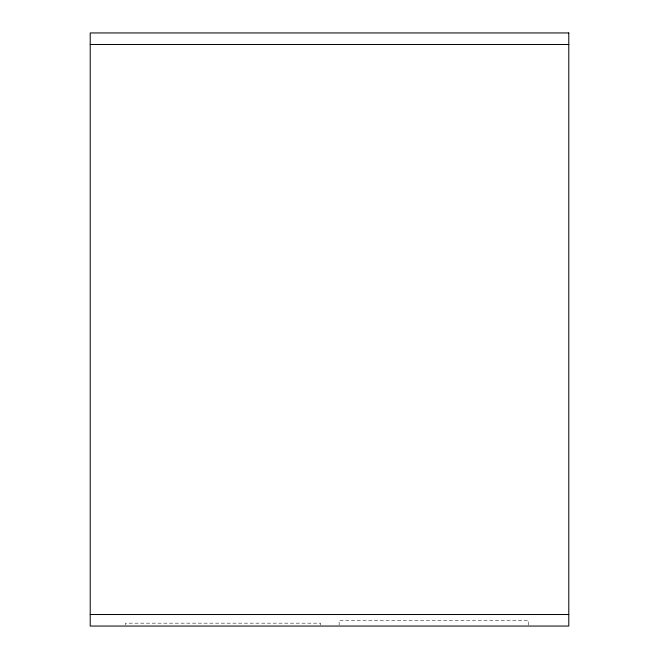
<?xml version="1.0" encoding="UTF-8"?>
<svg xmlns="http://www.w3.org/2000/svg" width="659" height="659" viewBox="0 0 659 659"><rect width="100%" height="100%" fill="white"/><g stroke="black" fill="none" stroke-linecap="round" stroke-linejoin="round"><path stroke-width="0.49" stroke-dasharray="3.29 2.47" d="M528.419 625.086L528.419 620.284L339.121 620.284L339.121 625.086M320.571 625.086L320.571 623.167L125.49 623.167L125.49 625.086"/><path stroke-width="0.99" d="M90.217 44.483L568.783 44.483M90.217 614.518L568.783 614.518M568.783 32.95L90.217 32.95L90.217 626.05L568.783 626.05L568.783 32.95"/></g></svg>
